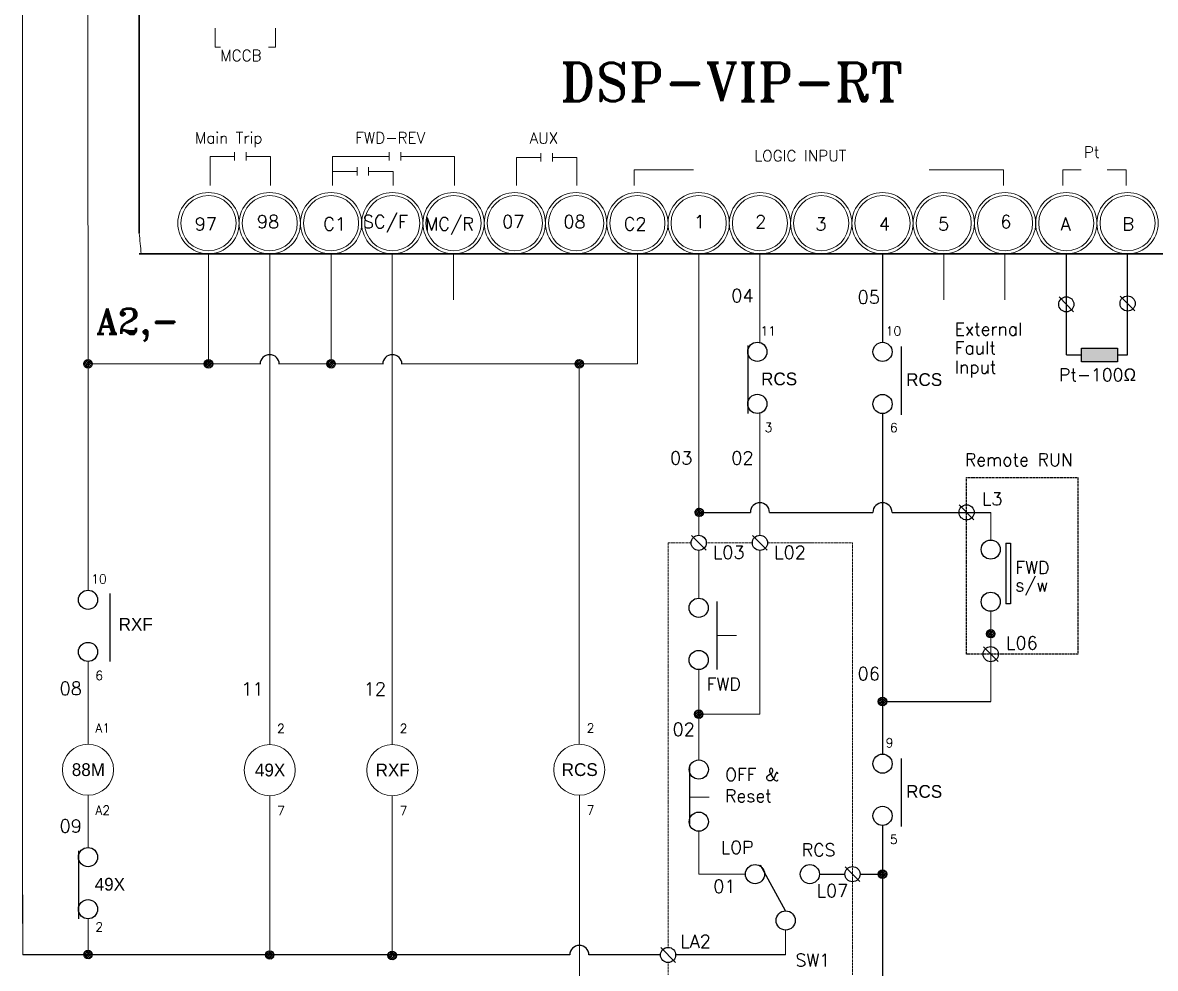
# Model space of a CAD drawing. Header units: millimetres. Extents: x 107 to 2900, y 85 to 3996.
# Drawn here: x 359.8 to 647.2, y 836.9 to 1076.7 of the extents above; entities that cross this region are included whole.
import ezdxf
from ezdxf.enums import TextEntityAlignment as Align

# ---------------------------------------------------------------- set-up
doc = ezdxf.new("R2010")
doc.units = ezdxf.units.MM
doc.linetypes.add('DASHED2', pattern=[0.375, 0.25, -0.125])
doc.layers.add('70', color=7, linetype='Continuous')
doc.styles.get("Standard").update_dxf_attribs({"font": 'BareunDotumPro1.ttf'})
doc.styles.add('STYLE2', font='romant.shx')

msp = doc.modelspace()

# ---------------------------------------------------------------- hatches: boundary and pattern name
msp.add_hatch(color=256).paths.add_polyline_path([(628.439, 994.21), (628.439, 990.745), (637.558, 990.745), (637.558, 994.21)])
at = {"layer": '70'}
h = msp.add_hatch(dxfattribs=at)
h.set_pattern_fill('ANSI33', color=256, scale=2.16, style=0)
h.set_pattern_definition([(45, (2116.89824, 401.6916), (-0.38183766, 0.38183766), []), (45, (2117.2801, 401.6916), (-0.38183766, 0.38183766), [0.27, -0.135])])
h.paths.add_polyline_path([(376.353, 991.293, 0.4142136), (375.273, 990.213, 0.4142136), (376.353, 989.133)])
h.paths.add_polyline_path([(376.353, 991.293), (376.353, 990.213), (377.433, 990.213, 0.4142136)])
h.paths.add_polyline_path([(377.433, 990.213), (376.353, 990.213), (376.353, 989.133, 0.4142136)])
h = msp.add_hatch(dxfattribs=at)
h.set_pattern_fill('ANSI33', color=256, scale=2.16, style=0)
h.set_pattern_definition([(45, (2147.46795, 401.6916), (-0.38183766, 0.38183766), []), (45, (2147.8498, 401.6916), (-0.38183766, 0.38183766), [0.27, -0.135])])
h.paths.add_polyline_path([(406.923, 991.293, 0.4142136), (405.843, 990.213, 0.4142136), (406.923, 989.133)])
h.paths.add_polyline_path([(406.923, 991.293), (406.923, 990.213), (408.003, 990.213, 0.4142136)])
h.paths.add_polyline_path([(408.003, 990.213), (406.923, 990.213), (406.923, 989.133, 0.4142136)])
h = msp.add_hatch(dxfattribs=at)
h.set_pattern_fill('ANSI33', color=256, scale=2.16, style=0)
h.set_pattern_definition([(45, (2178.5647, 401.6916), (-0.38183766, 0.38183766), []), (45, (2178.94653, 401.6916), (-0.38183766, 0.38183766), [0.27, -0.135])])
h.paths.add_polyline_path([(438.02, 991.293, 0.4142136), (436.94, 990.213, 0.4142136), (438.02, 989.133)])
h.paths.add_polyline_path([(438.02, 991.293), (438.02, 990.213), (439.1, 990.213, 0.4142136)])
h.paths.add_polyline_path([(439.1, 990.213), (438.02, 990.213), (438.02, 989.133, 0.4142136)])
h = msp.add_hatch(dxfattribs=at)
h.set_pattern_fill('ANSI33', color=256, scale=2.16, style=0)
h.set_pattern_definition([(45, (2241.5721, 401.6916), (-0.38183766, 0.38183766), []), (45, (2241.9539, 401.6916), (-0.38183766, 0.38183766), [0.27, -0.135])])
h.paths.add_polyline_path([(501.027, 991.293, 0.4142136), (499.947, 990.213, 0.4142136), (501.027, 989.133)])
h.paths.add_polyline_path([(501.027, 991.293), (501.027, 990.213), (502.107, 990.213, 0.4142136)])
h.paths.add_polyline_path([(502.107, 990.213), (501.027, 990.213), (501.027, 989.133, 0.4142136)])
h = msp.add_hatch(dxfattribs=at)
h.set_pattern_fill('ANSI33', color=256, scale=2.16, style=0)
h.set_pattern_definition([(45, (2272.0134, 364.02827), (-0.38183766, 0.38183766), []), (45, (2272.39524, 364.02827), (-0.38183766, 0.38183766), [0.27, -0.135])])
h.paths.add_polyline_path([(531.468, 953.629, 0.4142136), (530.388, 952.549, 0.4142136), (531.468, 951.469)])
h.paths.add_polyline_path([(531.468, 953.629), (531.468, 952.549), (532.548, 952.549, 0.4142136)])
h.paths.add_polyline_path([(532.548, 952.549), (531.468, 952.549), (531.468, 951.469, 0.4142136)])
h = msp.add_hatch(dxfattribs=at)
h.set_pattern_fill('ANSI33', color=256, scale=2.16, style=0)
h.set_pattern_definition([(45, (2345.97414, 333.2533), (-0.38183766, 0.38183766), []), (45, (2346.356, 333.2533), (-0.38183766, 0.38183766), [0.27, -0.135])])
h.paths.add_polyline_path([(605.429, 922.854, 0.4142136), (604.349, 921.774, 0.4142136), (605.429, 920.694)])
h.paths.add_polyline_path([(605.429, 922.854), (605.429, 921.774), (606.509, 921.774, 0.4142136)])
h.paths.add_polyline_path([(606.509, 921.774), (605.429, 921.774), (605.429, 920.694, 0.4142136)])
h = msp.add_hatch(dxfattribs=at)
h.set_pattern_fill('ANSI33', color=256, scale=2.16, style=0)
h.set_pattern_definition([(45, (2318.5053, 316.0389), (-0.38183766, 0.38183766), []), (45, (2318.88715, 316.0389), (-0.38183766, 0.38183766), [0.27, -0.135])])
h.paths.add_polyline_path([(577.96, 905.64, 0.4142136), (576.88, 904.56, 0.4142136), (577.96, 903.48)])
h.paths.add_polyline_path([(577.96, 905.64), (577.96, 904.56), (579.04, 904.56, 0.4142136)])
h.paths.add_polyline_path([(579.04, 904.56), (577.96, 904.56), (577.96, 903.48, 0.4142136)])
h = msp.add_hatch(dxfattribs=at)
h.set_pattern_fill('ANSI33', color=256, scale=2.16, style=0)
h.set_pattern_definition([(45, (2271.87006, 312.821), (-0.38183766, 0.38183766), []), (45, (2272.2519, 312.821), (-0.38183766, 0.38183766), [0.27, -0.135])])
h.paths.add_polyline_path([(531.325, 902.422, 0.4142136), (530.245, 901.342, 0.4142136), (531.325, 900.262)])
h.paths.add_polyline_path([(531.325, 902.422), (531.325, 901.342), (532.405, 901.342, 0.4142136)])
h.paths.add_polyline_path([(532.405, 901.342), (531.325, 901.342), (531.325, 900.262, 0.4142136)])
h = msp.add_hatch(dxfattribs=at)
h.set_pattern_fill('ANSI33', color=256, scale=2.16, style=0)
h.set_pattern_definition([(45, (2318.5053, 272.2665), (-0.38183766, 0.38183766), []), (45, (2318.88715, 272.2665), (-0.38183766, 0.38183766), [0.27, -0.135])])
h.paths.add_polyline_path([(577.96, 861.868, 0.4142136), (576.88, 860.788, 0.4142136), (577.96, 859.708)])
h.paths.add_polyline_path([(577.96, 861.868), (577.96, 860.788), (579.04, 860.788, 0.4142136)])
h.paths.add_polyline_path([(579.04, 860.788), (577.96, 860.788), (577.96, 859.708, 0.4142136)])
h = msp.add_hatch(dxfattribs=at)
h.set_pattern_fill('ANSI33', color=256, scale=2.16, style=0)
h.set_pattern_definition([(45, (2116.89885, 251.8637), (-0.38183766, 0.38183766), []), (45, (2117.2807, 251.8637), (-0.38183766, 0.38183766), [0.27, -0.135])])
h.paths.add_polyline_path([(376.354, 841.465, 0.4142136), (375.274, 840.385, 0.4142136), (376.354, 839.305)])
h.paths.add_polyline_path([(376.354, 841.465), (376.354, 840.385), (377.434, 840.385, 0.4142136)])
h.paths.add_polyline_path([(377.434, 840.385), (376.354, 840.385), (376.354, 839.305, 0.4142136)])
h = msp.add_hatch(dxfattribs=at)
h.set_pattern_fill('ANSI33', color=256, scale=2.16, style=0)
h.set_pattern_definition([(45, (2163.009, 251.7597), (-0.38183766, 0.38183766), []), (45, (2163.3908, 251.7597), (-0.38183766, 0.38183766), [0.27, -0.135])])
h.paths.add_polyline_path([(422.464, 841.361, 0.4142136), (421.384, 840.281, 0.4142136), (422.464, 839.201)])
h.paths.add_polyline_path([(422.464, 841.361), (422.464, 840.281), (423.544, 840.281, 0.4142136)])
h.paths.add_polyline_path([(423.544, 840.281), (422.464, 840.281), (422.464, 839.201, 0.4142136)])
h = msp.add_hatch(dxfattribs=at)
h.set_pattern_fill('ANSI33', color=256, scale=2.16, style=0)
h.set_pattern_definition([(45, (2194.08335, 251.6161), (-0.38183766, 0.38183766), []), (45, (2194.4652, 251.6161), (-0.38183766, 0.38183766), [0.27, -0.135])])
h.paths.add_polyline_path([(453.538, 841.217, 0.4142136), (452.458, 840.137, 0.4142136), (453.538, 839.057)])
h.paths.add_polyline_path([(453.538, 841.217), (453.538, 840.137), (454.618, 840.137, 0.4142136)])
h.paths.add_polyline_path([(454.618, 840.137), (453.538, 840.137), (453.538, 839.057, 0.4142136)])

# ---------------------------------------------------------------- linework, layer by layer
at = {"color": 7, "lineweight": 30}
for p, q in [((389.356, 1092.667), (389.356, 1023.366)), ((389.356, 1018.141), (719.92, 1018.141))]:
    msp.add_line(p, q, dxfattribs=at)
at = {"color": 0, "lineweight": 15}
for p, q in [((422.464, 1018.113), (422.464, 893.633)), ((501.027, 990.213), (501.027, 893.737))]:
    msp.add_line(p, q, dxfattribs=at)
for p, q in [((577.96, 1018.112), (577.96, 995.676)), ((624.635, 1003.384), (624.635, 1018.113)), ((640.159, 992.478), (640.159, 1018.113)), ((637.558, 992.478), (640.159, 992.478)), ((577.96, 977.594), (577.96, 891.225)), ((531.325, 952.549), (544.433, 952.549)), ((549.293, 952.549), (575.53, 952.549)), ((580.39, 952.549), (605.428, 952.549)), ((609.229, 944.721), (610.413, 944.721)), ((610.413, 929.372), (609.229, 929.372)), ((579.04, 904.56), (605.431, 904.56)), ((577.96, 873.143), (577.96, 829.741)), ((561.959, 860.788), (568.42, 860.788)), ((572.269, 860.788), (577.96, 860.788)), ((498.614, 840.281), (359.775, 840.281)), ((521.628, 840.281), (503.474, 840.281)), ((553.392, 840.281), (525.477, 840.281))]:
    msp.add_line(p, q)
at = {"color": 0}
for p, q in [((626.463, 1003.431), (622.756, 1007.184)), ((642.012, 1003.645), (638.305, 1007.397)), ((543.817, 994.896), (543.817, 977.624)), ((582.722, 994.587), (582.722, 977.315)), ((601.161, 950.673), (597.454, 954.426)), ((533.178, 942.928), (529.471, 946.68)), ((548.716, 942.928), (545.009, 946.68)), ((609.229, 944.721), (609.229, 929.372)), ((610.413, 944.721), (610.413, 929.372)), ((381.872, 931.992), (381.872, 914.72)), ((535.932, 929.953), (535.932, 912.681)), ((607.283, 914.701), (603.576, 918.454)), ((582.722, 890.136), (582.722, 872.863)), ((529.004, 887.975), (529.004, 873.424)), ((373.981, 866.728), (373.981, 849.456)), ((572.198, 858.911), (568.491, 862.664)), ((525.406, 838.405), (521.699, 842.157))]:
    msp.add_line(p, q, dxfattribs=at)
at = {"color": 1}
for q in [(624.635, 1003.384), (628.439, 992.478)]:
    msp.add_line((624.635, 992.478), q, dxfattribs=at)
at = {"color": 7}
msp.add_line((553.392, 851.461), (547.032, 863.061), dxfattribs=at)
msp.add_lwpolyline([(628.439, 990.745), (628.439, 994.21), (637.558, 994.21), (637.558, 990.745)], close=True)
at = {"color": 3, "linetype": 'DASHED2'}
msp.add_lwpolyline([(599.307, 961.394), (627.538, 961.394), (627.538, 916.577), (599.307, 916.577)], close=True, dxfattribs=at)
at = {"color": 7, "lineweight": 15}
for centre, radius in [((406.925, 1025.887), 7.775), ((406.926, 1025.887), 6.996), ((422.474, 1025.887), 7.774), ((422.474, 1025.887), 6.997), ((438.023, 1025.887), 7.774), ((438.022, 1025.887), 6.997), ((453.572, 1025.887), 7.774), ((453.572, 1025.887), 6.997), ((469.12, 1025.887), 7.774), ((469.12, 1025.887), 6.997), ((484.669, 1025.887), 7.774), ((484.668, 1025.887), 6.996), ((500.217, 1025.887), 7.774), ((500.217, 1025.887), 6.997), ((515.766, 1025.887), 7.774), ((515.766, 1025.887), 6.997), ((531.314, 1025.887), 7.774), ((531.314, 1025.887), 6.996), ((546.863, 1025.887), 7.774), ((546.863, 1025.887), 6.997), ((562.411, 1025.887), 7.774), ((562.412, 1025.887), 6.996), ((577.96, 1025.887), 7.775), ((577.96, 1025.887), 6.995), ((593.509, 1025.887), 7.774), ((593.509, 1025.887), 6.997), ((609.058, 1025.887), 7.775), ((609.056, 1025.887), 6.996), ((624.606, 1025.887), 7.774), ((624.606, 1025.887), 6.997), ((640.154, 1025.887), 7.774), ((640.154, 1025.887), 6.996)]:
    msp.add_circle(centre, radius, dxfattribs=at)
at = {"color": 0}
for centre, radius in [((624.61, 1005.308), 1.924), ((640.159, 1005.521), 1.924), ((546.201, 993.276), 2.43), ((577.971, 993.246), 2.43), ((546.201, 980.054), 2.43), ((577.971, 980.024), 2.43), ((599.307, 952.549), 1.924), ((531.325, 944.804), 1.924), ((546.863, 944.804), 1.924), ((605.428, 943.101), 2.43), ((376.364, 930.372), 2.43), ((605.428, 929.879), 2.43), ((531.325, 928.333), 2.43), ((376.364, 917.15), 2.43), ((531.325, 915.111), 2.43), ((605.43, 916.577), 1.924), ((577.971, 888.795), 2.43), ((531.341, 887.311), 2.43), ((577.971, 875.573), 2.43), ((531.341, 874.088), 2.43), ((376.364, 865.108), 2.43), ((545.619, 860.788), 2.43), ((559.529, 860.788), 2.43), ((570.344, 860.788), 1.924), ((376.364, 851.886), 2.43), ((553.392, 849.031), 2.43), ((523.553, 840.281), 1.924)]:
    msp.add_circle(centre, radius, dxfattribs=at)
for centre in [(422.464, 990.109), (453.572, 990.109), (546.863, 952.549), (577.96, 952.549), (501.044, 840.281)]:
    msp.add_arc(centre, 2.43, 0, 180, dxfattribs=at)
at = {"color": 7, "lineweight": 15}
msp.add_open_spline([(389.375, 1027.007), (389.375, 1026.995), (389.367, 1026.988), (389.356, 1026.988), (389.344, 1026.988), (389.336, 1026.995), (389.336, 1027.007), (389.336, 1027.016), (389.344, 1027.026), (389.356, 1027.026), (389.367, 1027.026), (389.375, 1027.016), (389.375, 1027.007)], degree=3, knots=[0, 0, 0, 0, 1, 1, 1, 2, 2, 2, 3, 3, 3, 4, 4, 4, 4], dxfattribs=at)
msp.add_open_spline([(389.356, 1023.366), (389.506, 1021.622), (389.678, 1019.881), (389.872, 1018.141)], degree=3, dxfattribs=at)
at = {"layer": '70', "lineweight": 15}
for p, q in [((376.353, 967.713), (376.35, 1216.227)), ((359.773, 848.307), (359.77, 1193.747)), ((408.613, 1070.503), (408.613, 1075.325)), ((423.966, 1070.503), (423.966, 1075.325)), ((409.99, 1070.503), (408.613, 1070.503)), ((422.178, 1070.503), (423.966, 1070.503)), ((413.541, 1043.884), (413.541, 1041.774)), ((416.453, 1043.884), (416.453, 1041.774)), ((452.812, 1043.884), (452.812, 1041.774)), ((455.724, 1043.884), (455.724, 1041.774)), ((491.296, 1043.63), (491.296, 1041.52)), ((494.207, 1043.63), (494.207, 1041.52)), ((413.541, 1042.795), (407.32, 1042.795)), ((407.32, 1042.795), (407.32, 1035.484)), ((416.453, 1042.795), (422.674, 1042.795)), ((422.674, 1042.795), (422.674, 1035.484)), ((438.428, 1042.795), (438.428, 1035.484)), ((452.812, 1042.795), (438.428, 1042.795)), ((455.724, 1042.795), (469.329, 1042.795)), ((469.329, 1042.795), (469.329, 1035.484)), ((485.075, 1042.541), (485.075, 1035.484)), ((491.296, 1042.541), (485.075, 1042.541)), ((494.207, 1042.541), (500.428, 1042.541)), ((500.43, 1042.541), (500.43, 1035.484)), ((444.648, 1039.031), (438.428, 1039.031)), ((444.648, 1040.12), (444.648, 1038.01)), ((447.56, 1040.12), (447.56, 1038.01)), ((447.56, 1039.031), (453.781, 1039.031)), ((453.781, 1039.031), (453.781, 1035.484)), ((530.028, 1039.431), (514.91, 1039.431)), ((514.91, 1039.431), (514.91, 1035.484)), ((608.681, 1039.431), (589.803, 1039.431)), ((608.681, 1039.431), (608.681, 1035.484)), ((628.337, 1039.431), (623.748, 1039.431)), ((623.748, 1039.431), (623.748, 1035.484)), ((634.983, 1039.431), (639.771, 1039.431)), ((639.771, 1039.431), (639.771, 1035.484)), ((406.923, 990.213), (406.923, 1018.112)), ((438.02, 990.213), (438.019, 1018.112)), ((453.572, 1018.141), (453.572, 893.633)), ((469.11, 1006.41), (469.109, 1018.112)), ((515.773, 990.213), (515.773, 1018.113)), ((531.325, 946.728), (531.324, 1018.113)), ((546.863, 995.614), (546.862, 1018.112)), ((593.499, 1006.41), (593.498, 1018.112)), ((609.048, 1006.41), (609.047, 1018.112)), ((406.916, 992.221), (406.915, 1001.548)), ((406.915, 992.221), (406.915, 1001.548)), ((515.773, 990.213), (515.773, 1001.548)), ((422.481, 992.221), (422.481, 893.633)), ((376.353, 990.317), (376.353, 932.802)), ((376.353, 990.213), (420.036, 990.213)), ((424.892, 990.213), (451.144, 990.213)), ((455.999, 990.213), (515.773, 990.213)), ((546.863, 946.728), (546.863, 977.715)), ((577.96, 904.56), (577.96, 968.879)), ((605.428, 952.549), (605.428, 945.531)), ((531.325, 935.725), (531.325, 942.88)), ((546.864, 935.725), (546.863, 942.88)), ((531.325, 935.725), (531.325, 930.763)), ((546.864, 935.725), (546.864, 901.342)), ((605.431, 904.56), (605.428, 927.449)), ((540.933, 921.317), (535.932, 921.317)), ((376.353, 914.72), (376.353, 893.737)), ((531.325, 912.681), (531.325, 889.74)), ((531.325, 901.342), (546.864, 901.342)), ((376.353, 873.958), (376.353, 880.777)), ((422.464, 840.281), (422.463, 880.673)), ((422.481, 880.673), (422.481, 840.281)), ((453.572, 840.281), (453.572, 880.673)), ((501.044, 880.777), (501.044, 829.741)), ((534.005, 880.294), (529.004, 880.294)), ((376.353, 867.538), (376.353, 873.958)), ((531.325, 871.658), (531.325, 860.788)), ((359.775, 840.281), (359.773, 870.807)), ((531.325, 860.788), (543.189, 860.788)), ((376.354, 840.385), (376.354, 849.456)), ((553.392, 846.601), (553.392, 840.281))]:
    msp.add_line(p, q, dxfattribs=at)
at = {"layer": '70', "color": 1, "linetype": 'DASHED2', "lineweight": 15}
for p, q in [((523.553, 944.804), (529.4, 944.804)), ((523.553, 842.205), (523.553, 944.804)), ((533.249, 944.804), (544.938, 944.804)), ((548.787, 944.804), (570.344, 944.804)), ((554.65, 944.804), (560.498, 944.804)), ((570.344, 944.804), (570.344, 835.254)), ((523.553, 835.254), (523.553, 838.356))]:
    msp.add_line(p, q, dxfattribs=at)
at = {"layer": '70'}
for centre in [(376.353, 990.213), (406.923, 990.213), (438.02, 990.213), (501.027, 990.213), (531.468, 952.549), (605.429, 921.774), (577.96, 904.56), (531.325, 901.342), (577.96, 860.788), (376.354, 840.385), (422.464, 840.281), (453.538, 840.137)]:
    msp.add_circle(centre, 1.08, dxfattribs=at)
at = {"layer": '70', "lineweight": 15}
for centre in [(376.354, 887.257), (422.464, 887.153), (453.572, 887.153), (501.027, 887.257)]:
    msp.add_circle(centre, 6.48, dxfattribs=at)

# ---------------------------------------------------------------- texts
at = {"color": 0, "style": 'STYLE2'}
for s, height, p in [('MCCB', 2.8149, (409.9, 1067.024)), ('DSP-VIP-RT', 9.6796, (496.103, 1056.87)), ('Main Trip', 2.8149, (403.489, 1046.124)), ('FWD-REV', 2.8149, (444.177, 1046.124)), ('AUX', 2.8149, (488.427, 1046.077)), ('LOGIC INPUT', 2.8149, (545.392, 1041.587)), ('Pt', 2.8149, (629.089, 1042.504)), ('97', 3.2947, (403.422, 1024.065)), ('98', 3.2947, (419.231, 1024.612)), ('C1', 3.2947, (436.039, 1024.065)), ('SC/F', 3.2947, (446.099, 1024.612)), ('MC/R', 3.2947, (461.855, 1024.065)), ('07', 3.2947, (481.439, 1024.612)), ('08', 3.2947, (496.987, 1024.612)), ('C2', 3.2947, (512.283, 1024.065)), ('1', 3.295, (530.101, 1024.612)), ('2', 3.295, (545.65, 1024.612)), ('3', 3.295, (560.945, 1024.065)), ('4', 3.295, (577.058, 1024.004)), ('5', 3.295, (592.049, 1024.065)), ('6', 3.295, (607.858, 1024.612)), ('A', 3.295, (623.153, 1024.065)), ('B', 3.295, (638.825, 1024.065)), ('04', 3.2947, (539.599, 1005.886)), ('05', 3.2947, (571.661, 1005.483)), ('A2,-', 6.422, (378.432, 997.857)), ('11', 2.3063, (546.998, 997.414)), ('10', 2.3063, (578.768, 997.385)), ('Pt-100Ω', 3.211, (622.749, 985.844)), ('3', 2.306, (548.058, 972.921)), ('6', 2.306, (579.829, 972.891)), ('03', 3.2947, (524.061, 964.707)), ('02', 3.2947, (539.599, 964.707)), ('L3', 3.2947, (603.179, 954.329)), ('L03', 3.2947, (534.919, 940.778)), ('L02', 3.2947, (550.457, 940.778)), ('FWD', 3.211, (611.63, 936.925)), ('10', 2.3063, (377.161, 934.511)), ('s/w', 3.211, (611.63, 932.498)), ('L06', 3.2947, (609.301, 917.778)), ('6', 2.306, (378.221, 910.018)), ('06', 3.2947, (571.661, 909.969)), ('08', 3.2947, (369.134, 906.232)), ('11', 3.2947, (415.244, 906.128)), ('12', 3.2947, (446.353, 906.128)), ('FWD', 3.211, (533.334, 907.392)), ('A1', 2.3063, (378.221, 896.689)), ('2', 2.306, (424.332, 896.585)), ('2', 2.306, (455.44, 896.585)), ('2', 2.306, (502.894, 896.689)), ('02', 3.2947, (524.694, 895.867)), ('9', 2.306, (578.768, 892.933)), ('OFF &', 3.211, (538.015, 884.427)), ('Reset', 3.211, (538.015, 879.039)), ('A2', 2.3063, (378.221, 875.852)), ('7', 2.306, (424.332, 875.748)), ('7', 2.306, (455.44, 875.748)), ('7', 2.306, (502.894, 875.852)), ('09', 3.2947, (369.134, 871.326)), ('LOP', 3.211, (536.974, 865.978)), ('RCS', 3.211, (557.489, 865.319)), ('5', 2.306, (579.829, 868.44)), ('01', 3.2947, (535.031, 856.056)), ('L07', 3.2947, (561.232, 854.934)), ('2', 2.306, (378.221, 846.237)), ('LA2', 3.2947, (526.641, 842.092))]:
    msp.add_text(s, height=height, dxfattribs=at).set_placement(p)
at = {"color": 1, "style": 'STYLE2'}
for s, p in [('External', (596.269, 997.42)), ('Fault', (596.269, 992.66)), ('Input', (596.269, 987.794)), ('SW1', (555.879, 837.364))]:
    msp.add_text(s, height=3.211, dxfattribs=at).set_placement(p)
at = {"color": 0, "linetype": 'Continuous'}
for s, p in [('RCS', (551.735, 986.388)), ('RCS', (588.541, 986.219)), ('RXF', (388.464, 924.158)), ('88M', (376.451, 887.296)), ('49X', (422.562, 887.192)), ('RXF', (453.67, 887.192)), ('RCS', (501.124, 887.296)), ('RCS', (588.541, 881.768)), ('49X', (381.899, 858.221))]:
    msp.add_text(s, height=3.24, dxfattribs=at).set_placement(p, align=Align.MIDDLE)
at = {"color": 3, "style": 'STYLE2'}
msp.add_text('Remote RUN', height=3.211, dxfattribs=at).set_placement((598.874, 964.294))

doc.saveas('drawing.dxf')
